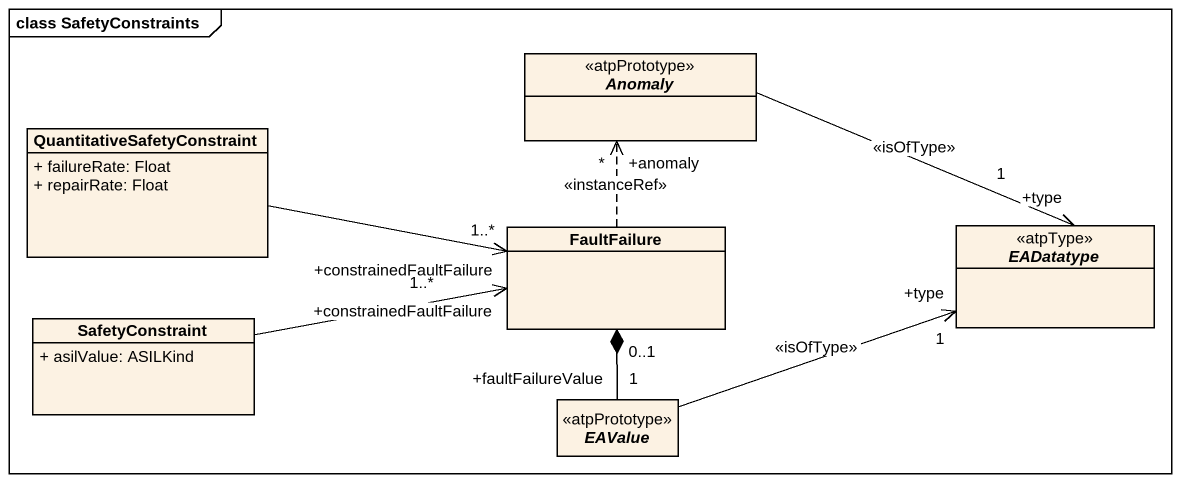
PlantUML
@startuml
mainframe class SafetyConstraints
hide circle
hide empty members
skinparam classAttributeIconSize 0
abstract class Anomaly <<atpPrototype>>
class QuantitativeSafetyConstraint {
  + failureRate: Float
  + repairRate: Float
}
class FaultFailure
abstract class EADatatype <<atpType>>
class SafetyConstraint {
  + asilValue: ASILKind
}
abstract class EAValue <<atpPrototype>>
Anomaly -right-> "+type\n1" EADatatype : <<isOfType>>
QuantitativeSafetyConstraint -right-> "+constrainedFaultFailure\n1..*" FaultFailure
FaultFailure .up.> "+anomaly\n*" Anomaly : <<instanceRef>>
SafetyConstraint -right-> "+constrainedFaultFailure\n1..*" FaultFailure
EAValue "+faultFailureValue\n1" -up-* "0..1" FaultFailure
EAValue -right-> "+type\n1" EADatatype : <<isOfType>>
@enduml
